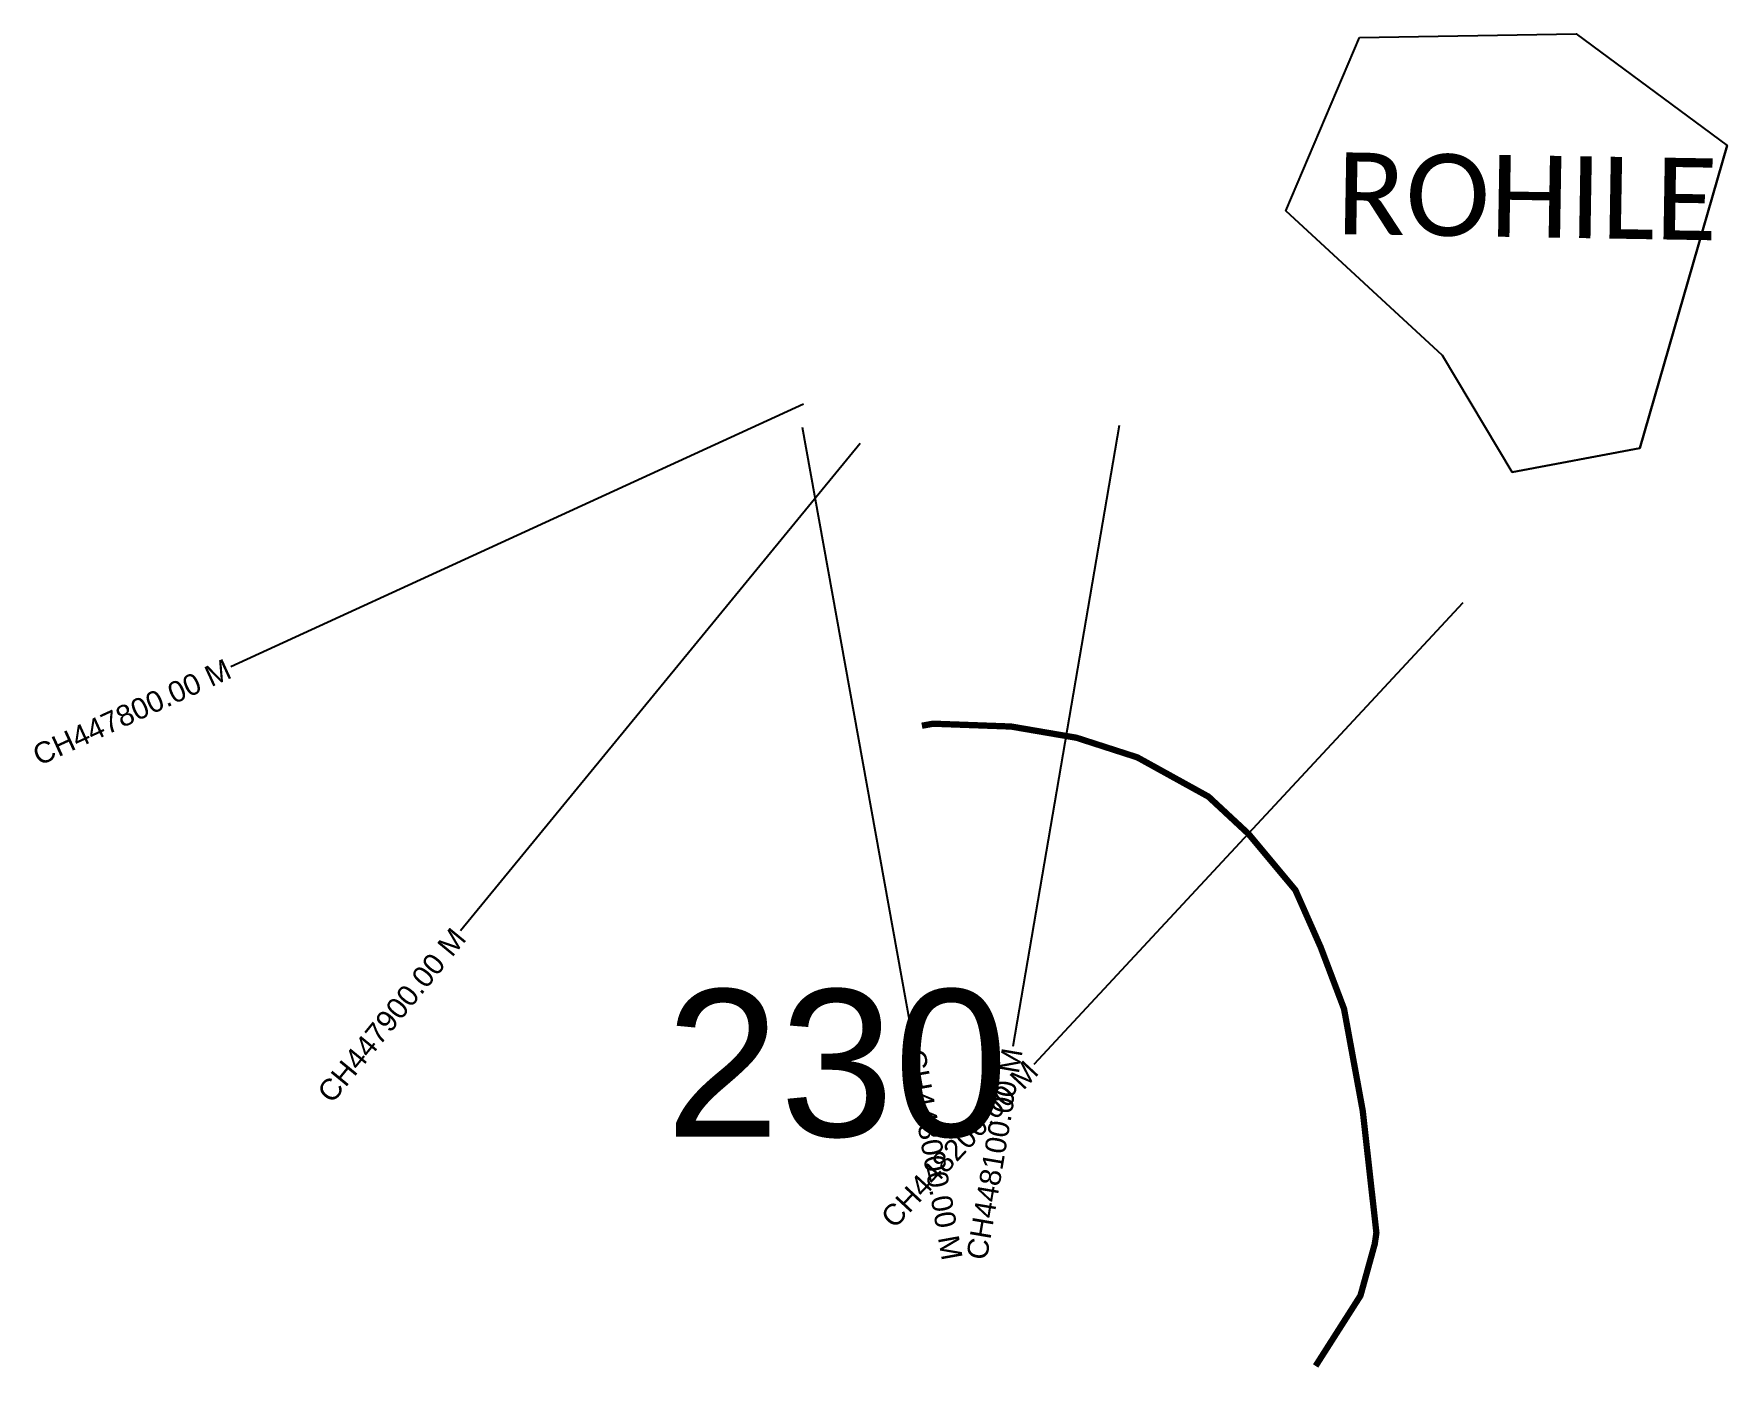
# Model space of a CAD drawing. Header units: feet. Extents: x 312533 to 313339, y 1915244 to 1915880.
import ezdxf
from ezdxf.enums import TextEntityAlignment as Align

# ---------------------------------------------------------------- set-up
doc = ezdxf.new("R2010")
doc.units = ezdxf.units.FT
doc.header["$MEASUREMENT"] = 0
for name, color, linetype in [('CS', 134, 'Continuous'), ('CSMark', 6, 'Continuous'), ('NATURALLY PROTECTED', 3, 'Continuous'), ('village', 250, 'Continuous'), ('VILLAGE NAME', 250, 'Continuous')]:
    doc.layers.add(name, color=color, linetype=linetype)
doc.styles.get("Standard").update_dxf_attribs({"font": 'arial.ttf'})

msp = doc.modelspace()

# ---------------------------------------------------------------- linework, layer by layer
at = {"color": 6}
msp.add_lwpolyline([(313164.19, 1915878.31), (313267.43, 1915880.02), (313339.24, 1915826.9), (313297.63, 1915682.74), (313236.93, 1915671.34), (313203.73, 1915726.87), (313129.1, 1915795.73), (313164.19, 1915878.31)], dxfattribs=at)
at = {"layer": 'CS'}
for p, q in [((312899.52, 1915703.74), (312626.77, 1915578.8)), ((312898.79, 1915692.81), (312952.13, 1915397.59)), ((313049.8, 1915693.68), (312999.14, 1915397.99)), ((312926.42, 1915685.03), (312736.23, 1915453.03)), ((313213.33, 1915609.2), (313009.06, 1915389.48))]:
    msp.add_line(p, q, dxfattribs=at)
at = {"layer": 'NATURALLY PROTECTED', "const_width": 3, "flags": 128}
msp.add_lwpolyline([(312955.83, 1915550.69), (312961.2, 1915551.66), (312998.32, 1915550.31), (313029.48, 1915544.97), (313058.43, 1915535.63), (313092.27, 1915516.94), (313111.41, 1915499.14), (313133.68, 1915472.44), (313145.7, 1915445.3), (313156.83, 1915415.93), (313165.74, 1915367.37), (313172.24, 1915309.33), (313171.45, 1915303.97), (313164.65, 1915279.4), (313143.31, 1915245.94)], dxfattribs=at)
at = {"layer": 'village', "color": 4}
msp.add_polyline3d([(313236.93, 1915671.34, 0), (313297.63, 1915682.74, 0), (313339.24, 1915826.9, 0)], dxfattribs=at)

# ---------------------------------------------------------------- texts
at = {"insert": (312833.79, 1915425.16), "char_height": 70, "attachment_point": 1}
msp.add_mtext_dynamic_manual_height_columns('230', width=286.9632, gutter_width=1, heights=[114.09], dxfattribs=at)
at = {"layer": 'CSMark'}
for s, rotation, p in [('CH447800.00 M', 24.6132, (312625.86, 1915578.38)), ('CH447900.00 M', 50.65459, (312735.59, 1915452.25)), ('CH448200.00 M', 47.08734, (313008.38, 1915388.75)), ('CH448100.00 M', 80.27821, (312998.97, 1915397))]:
    msp.add_text(s, height=10, rotation=rotation, dxfattribs=at).set_placement(p, align=Align.MIDDLE_RIGHT)
msp.add_text('CH448000.00 M', height=10, rotation=280.24166, dxfattribs=at).set_placement((312952.31, 1915396.6), align=Align.MIDDLE_LEFT)
at = {"layer": 'VILLAGE NAME', "insert": (313153.53, 1915823.68), "char_height": 38.939, "attachment_point": 1, "rotation": 359.05347}
msp.add_mtext_dynamic_manual_height_columns('{\\fCalibri|b0|i0|c0|p34;ROHILE}', width=70.0532, gutter_width=194.7, heights=[0], dxfattribs=at)

doc.saveas('drawing.dxf')
